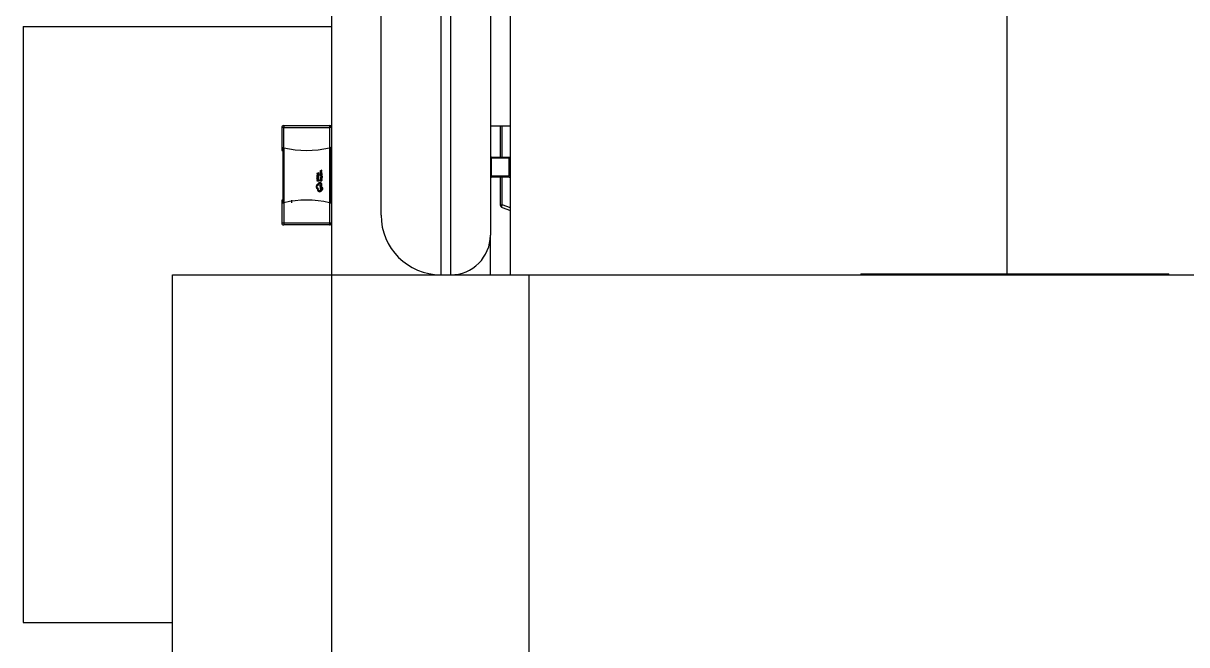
# Model space of a CAD drawing. Header units: millimetres. Extents: x 15 to 1184, y 5 to 836.
# Drawn here: x 394.33 to 417.74, y 493.47 to 505.99 of the extents above; entities that cross this region are included whole.
import ezdxf

# ---------------------------------------------------------------- set-up
doc = ezdxf.new("R2010")
doc.units = ezdxf.units.MM
doc.layers.get('0').update_dxf_attribs({"lineweight": 18})

msp = doc.modelspace()

# ---------------------------------------------------------------- linework, layer by layer
at = {"color": 7, "linetype": 'Continuous', "lineweight": 25}
for p, q in [((400.534, 516.869), (400.534, 500.92)), ((402.734, 512.92), (402.734, 501.161)), ((402.934, 501.161), (402.934, 512.92)), ((403.734, 512.12), (403.734, 501.928)), ((401.534, 502.312), (401.534, 511.72)), ((404.134, 500.92), (404.134, 506.92)), ((414.134, 500.943), (414.134, 506.92)), ((394.334, 505.92), (394.334, 493.92)), ((394.334, 505.92), (400.534, 505.92)), ((399.534, 503.884), (399.534, 503.478)), ((399.574, 503.884), (399.534, 503.884)), ((399.574, 503.924), (400.494, 503.924)), ((399.574, 503.924), (399.574, 503.884)), ((399.574, 503.478), (399.574, 503.884)), ((399.574, 503.884), (400.494, 503.884)), ((400.494, 503.924), (400.534, 503.924)), ((400.494, 503.924), (400.494, 503.884)), ((400.494, 503.884), (400.494, 503.478)), ((400.534, 503.884), (400.494, 503.884)), ((403.734, 503.92), (404.134, 503.92)), ((403.932, 503.92), (403.932, 503.288)), ((403.971, 503.288), (403.971, 503.92)), ((399.539, 503.483), (399.534, 503.478)), ((399.534, 503.478), (399.534, 503.424)), ((399.534, 503.424), (399.554, 503.424)), ((399.554, 503.478), (399.56, 503.481)), ((399.554, 503.478), (399.554, 502.371)), ((399.574, 503.478), (399.574, 502.371)), ((400.494, 503.478), (400.494, 502.371)), ((400.514, 503.478), (400.514, 502.371)), ((400.514, 503.424), (400.534, 503.424)), ((403.752, 503.268), (403.734, 503.268)), ((404.111, 503.268), (403.752, 503.268)), ((403.752, 502.908), (403.752, 503.268)), ((403.754, 503.288), (404.113, 503.288)), ((404.111, 502.908), (404.111, 503.268)), ((404.113, 503.288), (404.139, 503.288)), ((404.133, 503.268), (404.133, 502.908)), ((400.24, 502.865), (400.238, 502.855)), ((400.28, 502.975), (400.239, 502.959)), ((400.239, 502.959), (400.239, 502.953)), ((400.239, 502.953), (400.28, 502.938)), ((400.244, 502.93), (400.239, 502.914)), ((400.239, 502.914), (400.239, 502.903)), ((400.239, 502.903), (400.28, 502.903)), ((400.244, 502.894), (400.239, 502.894)), ((400.239, 502.894), (400.239, 502.873)), ((400.239, 502.873), (400.28, 502.873)), ((400.245, 502.865), (400.24, 502.865)), ((400.243, 502.855), (400.245, 502.865)), ((400.248, 502.844), (400.243, 502.855)), ((400.247, 502.957), (400.244, 502.956)), ((400.244, 502.956), (400.247, 502.955)), ((400.244, 502.914), (400.247, 502.926)), ((400.244, 502.908), (400.244, 502.914)), ((400.275, 502.908), (400.244, 502.908)), ((400.244, 502.878), (400.244, 502.894)), ((400.257, 502.878), (400.244, 502.878)), ((400.264, 502.963), (400.247, 502.957)), ((400.247, 502.955), (400.264, 502.949)), ((400.247, 502.926), (400.259, 502.93)), ((400.257, 502.893), (400.257, 502.878)), ((400.261, 502.893), (400.257, 502.893)), ((400.259, 502.93), (400.271, 502.926)), ((400.261, 502.878), (400.261, 502.893)), ((400.275, 502.878), (400.261, 502.878)), ((400.264, 502.949), (400.264, 502.963)), ((400.268, 502.965), (400.28, 502.969)), ((400.268, 502.948), (400.268, 502.965)), ((400.28, 502.944), (400.268, 502.948)), ((400.271, 502.926), (400.275, 502.914)), ((400.276, 502.854), (400.271, 502.844)), ((400.273, 502.865), (400.276, 502.854)), ((400.278, 502.865), (400.273, 502.865)), ((400.275, 502.914), (400.275, 502.908)), ((400.28, 502.895), (400.275, 502.895)), ((400.275, 502.895), (400.275, 502.878)), ((400.275, 502.84), (400.28, 502.854)), ((400.28, 502.854), (400.278, 502.865)), ((400.28, 502.969), (400.28, 502.975)), ((400.28, 502.938), (400.28, 502.944)), ((400.28, 502.903), (400.28, 502.914)), ((400.28, 502.873), (400.28, 502.895)), ((400.344, 503.025), (400.303, 503.01)), ((400.303, 503.01), (400.303, 503.004)), ((400.303, 503.004), (400.344, 502.989)), ((400.309, 502.98), (400.303, 502.965)), ((400.303, 502.965), (400.303, 502.953)), ((400.303, 502.953), (400.344, 502.953)), ((400.303, 502.945), (400.303, 502.924)), ((400.308, 502.945), (400.303, 502.945)), ((400.303, 502.924), (400.344, 502.924)), ((400.308, 502.965), (400.312, 502.977)), ((400.308, 502.959), (400.308, 502.965)), ((400.34, 502.959), (400.308, 502.959)), ((400.308, 502.929), (400.308, 502.945)), ((400.321, 502.929), (400.308, 502.929)), ((400.312, 503.008), (400.309, 503.007)), ((400.309, 503.007), (400.312, 503.006)), ((400.328, 503.014), (400.312, 503.008)), ((400.312, 503.006), (400.328, 503)), ((400.312, 502.977), (400.323, 502.981)), ((400.316, 502.886), (400.314, 502.88)), ((400.314, 502.88), (400.317, 502.872)), ((400.315, 502.918), (400.315, 502.913)), ((400.349, 502.905), (400.315, 502.918)), ((400.315, 502.913), (400.337, 502.905)), ((400.337, 502.904), (400.315, 502.896)), ((400.315, 502.891), (400.344, 502.902)), ((400.315, 502.896), (400.315, 502.891)), ((400.321, 502.886), (400.316, 502.886)), ((400.317, 502.872), (400.323, 502.868)), ((400.319, 502.879), (400.321, 502.886)), ((400.32, 502.875), (400.319, 502.879)), ((400.326, 502.944), (400.321, 502.944)), ((400.321, 502.944), (400.321, 502.929)), ((400.323, 502.981), (400.335, 502.977)), ((400.323, 502.868), (400.328, 502.87)), ((400.328, 502.88), (400.325, 502.875)), ((400.344, 502.861), (400.325, 502.861)), ((400.326, 502.929), (400.326, 502.944)), ((400.34, 502.929), (400.326, 502.929)), ((400.326, 502.856), (400.327, 502.848)), ((400.328, 503), (400.328, 503.014)), ((400.331, 502.886), (400.328, 502.88)), ((400.328, 502.87), (400.331, 502.876)), ((400.33, 502.856), (400.332, 502.856)), ((400.33, 502.849), (400.33, 502.856)), ((400.336, 502.888), (400.331, 502.886)), ((400.331, 502.876), (400.334, 502.881)), ((400.333, 503.015), (400.344, 503.02)), ((400.333, 502.999), (400.333, 503.015)), ((400.344, 502.995), (400.333, 502.999)), ((400.335, 502.977), (400.34, 502.965)), ((400.343, 502.885), (400.336, 502.888)), ((400.339, 502.905), (400.337, 502.904)), ((400.339, 502.905), (400.337, 502.905)), ((400.341, 502.877), (400.338, 502.868)), ((400.338, 502.868), (400.343, 502.868)), ((400.34, 502.965), (400.34, 502.959)), ((400.344, 502.946), (400.34, 502.946)), ((400.34, 502.946), (400.34, 502.929)), ((400.345, 502.876), (400.343, 502.885)), ((400.343, 502.868), (400.345, 502.876)), ((400.344, 503.02), (400.344, 503.025)), ((400.344, 502.989), (400.344, 502.995)), ((400.344, 502.953), (400.344, 502.965)), ((400.344, 502.924), (400.344, 502.946)), ((400.344, 502.902), (400.349, 502.9)), ((400.344, 502.856), (400.344, 502.861)), ((400.349, 502.9), (400.353, 502.894)), ((400.353, 502.894), (400.353, 502.892)), ((400.353, 502.892), (400.357, 502.892)), ((400.357, 502.892), (400.358, 502.895)), ((400.514, 503.026), (400.514, 502.987)), ((400.534, 503.021), (400.514, 503.014)), ((400.514, 503), (400.534, 502.993)), ((400.534, 502.959), (400.514, 502.959)), ((400.514, 502.953), (400.534, 502.953)), ((400.521, 502.929), (400.514, 502.929)), ((400.514, 502.924), (400.534, 502.924)), ((400.516, 502.886), (400.514, 502.88)), ((400.514, 502.88), (400.517, 502.872)), ((400.515, 502.918), (400.515, 502.913)), ((400.534, 502.911), (400.515, 502.918)), ((400.515, 502.913), (400.534, 502.906)), ((400.534, 502.903), (400.515, 502.896)), ((400.515, 502.891), (400.534, 502.898)), ((400.515, 502.896), (400.515, 502.891)), ((400.521, 502.886), (400.516, 502.886)), ((400.517, 502.872), (400.523, 502.868)), ((400.519, 502.879), (400.521, 502.886)), ((400.52, 502.875), (400.519, 502.879)), ((400.521, 502.944), (400.521, 502.929)), ((400.526, 502.944), (400.521, 502.944)), ((400.523, 502.868), (400.528, 502.87)), ((400.528, 502.88), (400.525, 502.875)), ((400.534, 502.861), (400.525, 502.861)), ((400.526, 502.929), (400.526, 502.944)), ((400.534, 502.929), (400.526, 502.929)), ((400.526, 502.856), (400.527, 502.848)), ((400.531, 502.886), (400.528, 502.88)), ((400.528, 502.87), (400.531, 502.876)), ((400.53, 502.856), (400.532, 502.856)), ((400.53, 502.849), (400.53, 502.856)), ((400.533, 503.015), (400.534, 503.016)), ((400.534, 502.998), (400.533, 502.999)), ((403.734, 502.908), (403.752, 502.908)), ((404.111, 502.908), (403.752, 502.908)), ((404.113, 502.888), (403.754, 502.888)), ((403.932, 502.888), (403.932, 502.33)), ((403.971, 502.33), (403.971, 502.888)), ((404.113, 502.888), (404.139, 502.888)), ((400.275, 502.817), (400.239, 502.817)), ((400.239, 502.817), (400.239, 502.811)), ((400.239, 502.811), (400.28, 502.811)), ((400.239, 502.66), (400.252, 502.647)), ((400.26, 502.84), (400.248, 502.844)), ((400.252, 502.647), (400.251, 502.64)), ((400.271, 502.844), (400.26, 502.84)), ((400.26, 502.834), (400.275, 502.84)), ((400.269, 502.641), (400.273, 502.656)), ((400.28, 502.833), (400.275, 502.833)), ((400.275, 502.833), (400.275, 502.817)), ((400.28, 502.811), (400.28, 502.833)), ((400.282, 502.735), (400.282, 502.737)), ((400.31, 502.726), (400.295, 502.717)), ((400.295, 502.717), (400.315, 502.678)), ((400.308, 502.832), (400.303, 502.832)), ((400.303, 502.832), (400.303, 502.811)), ((400.303, 502.811), (400.344, 502.811)), ((400.308, 502.817), (400.308, 502.832)), ((400.321, 502.817), (400.308, 502.817)), ((400.332, 502.685), (400.31, 502.726)), ((400.317, 502.841), (400.322, 502.841)), ((400.321, 502.831), (400.321, 502.817)), ((400.326, 502.831), (400.321, 502.831)), ((400.326, 502.817), (400.326, 502.831)), ((400.34, 502.817), (400.326, 502.817)), ((400.327, 502.726), (400.326, 502.724)), ((400.327, 502.739), (400.327, 502.726)), ((400.334, 502.685), (400.332, 502.685)), ((400.344, 502.833), (400.34, 502.833)), ((400.34, 502.833), (400.34, 502.817)), ((400.344, 502.811), (400.344, 502.833)), ((400.344, 502.724), (400.344, 502.741)), ((400.521, 502.817), (400.514, 502.817)), ((400.514, 502.811), (400.534, 502.811)), ((400.532, 502.685), (400.514, 502.719)), ((400.514, 502.681), (400.515, 502.678)), ((400.517, 502.841), (400.522, 502.841)), ((400.521, 502.831), (400.521, 502.817)), ((400.526, 502.831), (400.521, 502.831)), ((400.526, 502.817), (400.526, 502.831)), ((400.534, 502.817), (400.526, 502.817)), ((400.527, 502.726), (400.526, 502.724)), ((400.527, 502.739), (400.527, 502.726)), ((399.554, 502.424), (399.534, 502.424)), ((399.534, 502.424), (399.534, 502.371)), ((399.534, 502.424), (399.534, 502.371)), ((399.734, 502.424), (399.734, 502.371)), ((399.734, 502.424), (399.734, 502.371)), ((400.534, 502.424), (400.514, 502.424)), ((399.534, 502.371), (399.534, 501.964)), ((399.534, 502.371), (399.539, 502.366)), ((399.574, 502.371), (399.574, 501.964)), ((400.494, 502.371), (400.494, 501.964)), ((401.534, 502.12), (401.534, 502.312)), ((403.932, 502.33), (403.971, 502.33)), ((404.134, 502.269), (403.971, 502.33)), ((403.971, 502.274), (404.134, 502.213)), ((399.534, 501.964), (399.574, 501.964)), ((399.574, 501.964), (400.494, 501.964)), ((399.574, 501.964), (399.574, 501.924)), ((400.494, 501.924), (399.574, 501.924)), ((400.494, 501.964), (400.534, 501.964)), ((400.494, 501.964), (400.494, 501.924)), ((400.534, 501.924), (400.494, 501.924)), ((403.734, 501.928), (403.734, 501.72)), ((403.734, 500.92), (403.734, 501.72)), ((402.734, 501.161), (402.734, 500.92)), ((402.934, 500.92), (402.934, 501.161)), ((397.334, 478.92), (397.334, 500.92)), ((397.334, 500.92), (400.534, 500.92)), ((400.534, 500.92), (400.534, 478.92)), ((400.534, 500.92), (404.503, 500.92)), ((404.503, 500.92), (404.503, 478.92)), ((404.503, 500.92), (422.164, 500.92)), ((411.184, 500.943), (411.184, 500.92)), ((411.184, 500.943), (417.384, 500.943)), ((417.384, 500.92), (417.384, 500.943)), ((394.334, 493.92), (397.334, 493.92))]:
    msp.add_line(p, q, dxfattribs=at)
for points in [[(400.534, 502.844), (400.533, 502.844), (400.533, 502.844), (400.533, 502.844), (400.532, 502.845)], [(403.971, 502.274), (403.968, 502.276), (403.966, 502.28), (403.964, 502.286), (403.964, 502.293), (403.964, 502.301), (403.966, 502.31), (403.968, 502.32), (403.971, 502.33)]]:
    msp.add_lwpolyline(points, dxfattribs=at)
for centre, radius, start, end in [((399.574, 503.884), 0.04, 90, 180), ((400.494, 503.884), 0.04, 0, 90), ((400.034, 505.424), 2, 256.7029, 283.2971), ((403.754, 503.268), 0.02, 90, 180), ((403.825, 503.273), 0.0729, 168.1054, 183.914), ((403.754, 502.908), 0.02, 180, 270), ((403.825, 502.904), 0.0729, 176.086, 191.8946), ((400.034, 500.424), 2, 76.7029, 103.2971), ((403.992, 502.33), 0.06, 180, 249.444), ((399.574, 501.964), 0.04, 180, 270), ((400.494, 501.964), 0.04, 270, 360), ((402.734, 502.12), 1.2, 180, 270), ((402.934, 501.72), 0.8, 270, 360)]:
    msp.add_arc(centre, radius, start, end, dxfattribs=at)
for points, knots in [([(400.494, 503.478), (400.498, 503.479), (400.507, 503.481), (400.517, 503.484), (400.521, 503.485), (400.522, 503.485)], [0, 0, 0, 0, 0.01287694, 0.02575826, 0.02882986, 0.02882986, 0.02882986, 0.02882986]), ([(400.508, 503.481), (400.509, 503.481), (400.512, 503.48), (400.514, 503.479), (400.514, 503.478), (400.514, 503.478)], [0, 0, 0, 0, 0.003082549, 0.006163245, 0.007094282, 0.007094282, 0.007094282, 0.007094282]), ([(400.534, 503.478), (400.533, 503.479), (400.532, 503.481), (400.527, 503.484), (400.523, 503.485), (400.522, 503.485)], [0, 0, 0, 0, 0.00619302, 0.01238813, 0.01386538, 0.01386538, 0.01386538, 0.01386538]), ([(400.238, 502.855), (400.239, 502.852), (400.239, 502.847), (400.243, 502.842), (400.244, 502.84)], [0, 0, 0, 0, 0.00835663, 0.01640084, 0.01640084, 0.01640084, 0.01640084]), ([(400.259, 502.936), (400.256, 502.935), (400.251, 502.935), (400.246, 502.931), (400.244, 502.93)], [0, 0, 0, 0, 0.00821474, 0.01602363, 0.01602363, 0.01602363, 0.01602363]), ([(400.274, 502.93), (400.272, 502.931), (400.267, 502.935), (400.262, 502.935), (400.259, 502.936)], [0, 0, 0, 0, 0.00809251, 0.01668424, 0.01668424, 0.01668424, 0.01668424]), ([(400.28, 502.914), (400.279, 502.917), (400.279, 502.922), (400.275, 502.927), (400.274, 502.93)], [0, 0, 0, 0, 0.00883869, 0.01706746, 0.01706746, 0.01706746, 0.01706746]), ([(400.323, 502.987), (400.321, 502.986), (400.315, 502.986), (400.311, 502.982), (400.309, 502.98)], [0, 0, 0, 0, 0.00821474, 0.01602363, 0.01602363, 0.01602363, 0.01602363]), ([(400.325, 502.861), (400.324, 502.861), (400.323, 502.861), (400.32, 502.861), (400.318, 502.86), (400.316, 502.858), (400.315, 502.856), (400.315, 502.854), (400.314, 502.852), (400.314, 502.851)], [0, 0, 0, 0, 0.00286132, 0.00489845, 0.00818642, 0.00970346, 0.01236209, 0.01373922, 0.01745632, 0.01745632, 0.01745632, 0.01745632]), ([(400.314, 502.851), (400.314, 502.85), (400.314, 502.849), (400.315, 502.848), (400.315, 502.847), (400.315, 502.845), (400.316, 502.844), (400.316, 502.842), (400.317, 502.841), (400.317, 502.841)], [0, 0, 0, 0, 0.00142018, 0.00284047, 0.00426091, 0.00568147, 0.00710214, 0.00852288, 0.01050093, 0.01050093, 0.01050093, 0.01050093]), ([(400.319, 502.85), (400.319, 502.851), (400.319, 502.852), (400.319, 502.854), (400.32, 502.854), (400.321, 502.855), (400.322, 502.856), (400.324, 502.856), (400.325, 502.856), (400.326, 502.856)], [0, 0, 0, 0, 0.00225604, 0.00304155, 0.00459098, 0.00534683, 0.00731269, 0.00833143, 0.01055455, 0.01055455, 0.01055455, 0.01055455]), ([(400.322, 502.841), (400.322, 502.841), (400.321, 502.842), (400.32, 502.843), (400.32, 502.844), (400.319, 502.846), (400.319, 502.847), (400.319, 502.849), (400.319, 502.85), (400.319, 502.85)], [0, 0, 0, 0, 0.00138732, 0.00277484, 0.00416257, 0.00555046, 0.00693846, 0.00832647, 0.01035873, 0.01035873, 0.01035873, 0.01035873]), ([(400.322, 502.874), (400.322, 502.874), (400.322, 502.874), (400.321, 502.874), (400.32, 502.874), (400.32, 502.875), (400.32, 502.875)], [0, 0, 0, 0, 0.000845106, 0.00165133, 0.002473749, 0.003364441, 0.003364441, 0.003364441, 0.003364441]), ([(400.325, 502.875), (400.325, 502.874), (400.325, 502.874), (400.324, 502.874), (400.323, 502.874), (400.322, 502.874)], [0, 0, 0, 0, 0.000723488, 0.001443054, 0.003012918, 0.003012918, 0.003012918, 0.003012918]), ([(400.338, 502.98), (400.336, 502.982), (400.332, 502.986), (400.326, 502.986), (400.323, 502.987)], [0, 0, 0, 0, 0.00809251, 0.01668424, 0.01668424, 0.01668424, 0.01668424]), ([(400.327, 502.848), (400.327, 502.847), (400.327, 502.845), (400.328, 502.844), (400.328, 502.842), (400.329, 502.841), (400.331, 502.84), (400.332, 502.839), (400.334, 502.838), (400.335, 502.838), (400.336, 502.838)], [0, 0, 0, 0, 0.0024474, 0.00436058, 0.005316, 0.00687482, 0.00959931, 0.01090642, 0.01221276, 0.01503675, 0.01503675, 0.01503675, 0.01503675]), ([(400.332, 502.845), (400.332, 502.845), (400.332, 502.845), (400.331, 502.846), (400.331, 502.846), (400.331, 502.847), (400.331, 502.848), (400.331, 502.848), (400.331, 502.849), (400.33, 502.849)], [0, 0, 0, 0, 0.000826302, 0.001237206, 0.002059939, 0.002881869, 0.003292504, 0.004113974, 0.005319199, 0.005319199, 0.005319199, 0.005319199]), ([(400.332, 502.856), (400.333, 502.856), (400.333, 502.856), (400.334, 502.856), (400.335, 502.856), (400.336, 502.856), (400.337, 502.855), (400.338, 502.855), (400.338, 502.854), (400.338, 502.854)], [0, 0, 0, 0, 0.000897796, 0.001795789, 0.002694002, 0.003592421, 0.004490986, 0.00547459, 0.006474091, 0.006474091, 0.006474091, 0.006474091]), ([(400.334, 502.881), (400.334, 502.882), (400.335, 502.882), (400.335, 502.882), (400.336, 502.883), (400.336, 502.883), (400.337, 502.883)], [0, 0, 0, 0, 0.000819285, 0.00159021, 0.002361132, 0.003180411, 0.003180411, 0.003180411, 0.003180411]), ([(400.337, 502.883), (400.337, 502.882), (400.338, 502.882), (400.34, 502.881), (400.34, 502.879), (400.341, 502.877), (400.341, 502.877)], [0, 0, 0, 0, 0.001746503, 0.003471881, 0.0053922, 0.007668678, 0.007668678, 0.007668678, 0.007668678]), ([(400.344, 502.965), (400.344, 502.968), (400.343, 502.973), (400.34, 502.978), (400.338, 502.98)], [0, 0, 0, 0, 0.00883869, 0.01706746, 0.01706746, 0.01706746, 0.01706746]), ([(400.338, 502.854), (400.338, 502.854), (400.339, 502.854), (400.339, 502.853), (400.34, 502.852), (400.34, 502.851), (400.34, 502.851), (400.341, 502.85), (400.341, 502.849), (400.341, 502.849)], [0, 0, 0, 0, 0.000839786, 0.001679799, 0.002519971, 0.003360185, 0.004200303, 0.005040226, 0.006205542, 0.006205542, 0.006205542, 0.006205542]), ([(400.341, 502.849), (400.341, 502.848), (400.341, 502.848), (400.341, 502.847), (400.34, 502.847), (400.34, 502.846), (400.34, 502.846), (400.34, 502.845), (400.339, 502.845), (400.339, 502.845)], [0, 0, 0, 0, 0.000594449, 0.001189017, 0.001783736, 0.002378633, 0.002973709, 0.003581048, 0.004198547, 0.004198547, 0.004198547, 0.004198547]), ([(400.345, 502.847), (400.345, 502.848), (400.345, 502.849), (400.344, 502.851), (400.344, 502.852), (400.343, 502.853), (400.342, 502.854), (400.341, 502.855), (400.341, 502.855)], [0, 0, 0, 0, 0.001741843, 0.00341976, 0.004939892, 0.006440503, 0.007764559, 0.009113047, 0.009113047, 0.009113047, 0.009113047]), ([(400.343, 502.841), (400.343, 502.841), (400.343, 502.841), (400.344, 502.842), (400.344, 502.843), (400.344, 502.844), (400.345, 502.845), (400.345, 502.846), (400.345, 502.847), (400.345, 502.847)], [0, 0, 0, 0, 0.00100884, 0.00201767, 0.003026316, 0.004034676, 0.005042724, 0.00614981, 0.007265245, 0.007265245, 0.007265245, 0.007265245]), ([(400.358, 502.895), (400.358, 502.896), (400.357, 502.898), (400.355, 502.901), (400.352, 502.903), (400.35, 502.905), (400.349, 502.905)], [0, 0, 0, 0, 0.00325827, 0.00659366, 0.01029598, 0.01458122, 0.01458122, 0.01458122, 0.01458122]), ([(400.525, 502.861), (400.524, 502.861), (400.523, 502.861), (400.52, 502.861), (400.518, 502.86), (400.516, 502.858), (400.515, 502.856), (400.515, 502.854), (400.514, 502.852), (400.514, 502.851)], [0, 0, 0, 0, 0.00286132, 0.00489845, 0.00818642, 0.00970346, 0.01236209, 0.01373922, 0.01745632, 0.01745632, 0.01745632, 0.01745632]), ([(400.514, 502.851), (400.514, 502.85), (400.514, 502.849), (400.515, 502.848), (400.515, 502.847), (400.515, 502.845), (400.516, 502.844), (400.516, 502.842), (400.517, 502.841), (400.517, 502.841)], [0, 0, 0, 0, 0.00142018, 0.00284047, 0.00426091, 0.00568147, 0.00710214, 0.00852288, 0.01050093, 0.01050093, 0.01050093, 0.01050093]), ([(400.519, 502.85), (400.519, 502.851), (400.519, 502.852), (400.519, 502.854), (400.52, 502.854), (400.521, 502.855), (400.522, 502.856), (400.524, 502.856), (400.525, 502.856), (400.526, 502.856)], [0, 0, 0, 0, 0.00225604, 0.00304155, 0.00459098, 0.00534683, 0.00731269, 0.00833143, 0.01055455, 0.01055455, 0.01055455, 0.01055455]), ([(400.522, 502.841), (400.522, 502.841), (400.521, 502.842), (400.52, 502.843), (400.52, 502.844), (400.519, 502.846), (400.519, 502.847), (400.519, 502.849), (400.519, 502.85), (400.519, 502.85)], [0, 0, 0, 0, 0.00138732, 0.00277484, 0.00416257, 0.00555046, 0.00693846, 0.00832647, 0.01035873, 0.01035873, 0.01035873, 0.01035873]), ([(400.522, 502.874), (400.522, 502.874), (400.522, 502.874), (400.521, 502.874), (400.52, 502.874), (400.52, 502.875), (400.52, 502.875)], [0, 0, 0, 0, 0.000845106, 0.00165133, 0.002473749, 0.003364441, 0.003364441, 0.003364441, 0.003364441]), ([(400.525, 502.875), (400.525, 502.874), (400.525, 502.874), (400.524, 502.874), (400.523, 502.874), (400.522, 502.874)], [0, 0, 0, 0, 0.000723488, 0.001443054, 0.003012918, 0.003012918, 0.003012918, 0.003012918]), ([(400.527, 502.848), (400.527, 502.847), (400.527, 502.845), (400.528, 502.844), (400.528, 502.842), (400.529, 502.841), (400.531, 502.84), (400.532, 502.839), (400.533, 502.838), (400.534, 502.838), (400.534, 502.838)], [0, 0, 0, 0, 0.00244802, 0.00436167, 0.00531733, 0.00687654, 0.00960171, 0.01090915, 0.01221581, 0.01231983, 0.01231983, 0.01231983, 0.01231983]), ([(400.532, 502.845), (400.532, 502.845), (400.532, 502.845), (400.531, 502.846), (400.531, 502.846), (400.531, 502.847), (400.531, 502.848), (400.531, 502.848), (400.531, 502.849), (400.53, 502.849)], [0, 0, 0, 0, 0.000826302, 0.001237206, 0.002059939, 0.002881869, 0.003292504, 0.004113974, 0.005319199, 0.005319199, 0.005319199, 0.005319199]), ([(400.532, 502.856), (400.533, 502.856), (400.533, 502.856), (400.534, 502.856), (400.534, 502.856)], [0, 0, 0, 0, 0.000897664, 0.001320459, 0.001320459, 0.001320459, 0.001320459]), ([(400.243, 502.734), (400.239, 502.728), (400.23, 502.716), (400.229, 502.702), (400.228, 502.694)], [0, 0, 0, 0, 0.02163334, 0.04280809, 0.04280809, 0.04280809, 0.04280809]), ([(400.228, 502.694), (400.229, 502.688), (400.23, 502.676), (400.236, 502.665), (400.239, 502.66)], [0, 0, 0, 0, 0.0183493, 0.03694085, 0.03694085, 0.03694085, 0.03694085]), ([(400.266, 502.749), (400.262, 502.747), (400.253, 502.743), (400.247, 502.737), (400.243, 502.734)], [0, 0, 0, 0, 0.01367114, 0.02787106, 0.02787106, 0.02787106, 0.02787106]), ([(400.244, 502.84), (400.247, 502.839), (400.251, 502.835), (400.257, 502.835), (400.26, 502.834)], [0, 0, 0, 0, 0.00824612, 0.01716059, 0.01716059, 0.01716059, 0.01716059]), ([(400.245, 502.695), (400.246, 502.7), (400.247, 502.71), (400.255, 502.723), (400.267, 502.732), (400.276, 502.734), (400.282, 502.735)], [0, 0, 0, 0, 0.01584106, 0.0297165, 0.04359303, 0.05943695, 0.05943695, 0.05943695, 0.05943695]), ([(400.273, 502.656), (400.269, 502.658), (400.261, 502.661), (400.252, 502.67), (400.247, 502.682), (400.246, 502.69), (400.245, 502.695)], [0, 0, 0, 0, 0.01326067, 0.02535347, 0.03745857, 0.05075282, 0.05075282, 0.05075282, 0.05075282]), ([(400.251, 502.64), (400.252, 502.634), (400.254, 502.622), (400.261, 502.612), (400.265, 502.607)], [0, 0, 0, 0, 0.01832508, 0.03677313, 0.03677313, 0.03677313, 0.03677313]), ([(400.304, 502.778), (400.299, 502.777), (400.291, 502.776), (400.28, 502.77), (400.271, 502.761), (400.268, 502.753), (400.266, 502.749)], [0, 0, 0, 0, 0.0131444, 0.02515911, 0.03725372, 0.05061611, 0.05061611, 0.05061611, 0.05061611]), ([(400.298, 502.612), (400.294, 502.612), (400.288, 502.613), (400.281, 502.616), (400.277, 502.62), (400.273, 502.624), (400.27, 502.631), (400.269, 502.636), (400.269, 502.641)], [0, 0, 0, 0, 0.01228698, 0.01768149, 0.02283322, 0.02798495, 0.03337947, 0.04566645, 0.04566645, 0.04566645, 0.04566645]), ([(400.282, 502.737), (400.282, 502.741), (400.282, 502.745), (400.285, 502.751), (400.288, 502.754), (400.291, 502.756), (400.296, 502.759), (400.301, 502.76), (400.304, 502.76)], [0, 0, 0, 0, 0.00961642, 0.01382886, 0.01784784, 0.02186683, 0.02607926, 0.03569569, 0.03569569, 0.03569569, 0.03569569]), ([(400.324, 502.629), (400.323, 502.626), (400.32, 502.622), (400.314, 502.616), (400.306, 502.613), (400.301, 502.612), (400.298, 502.612)], [0, 0, 0, 0, 0.00878811, 0.01686385, 0.02486903, 0.03346132, 0.03346132, 0.03346132, 0.03346132]), ([(400.304, 502.76), (400.307, 502.76), (400.313, 502.759), (400.32, 502.755), (400.325, 502.748), (400.326, 502.742), (400.327, 502.739)], [0, 0, 0, 0, 0.00913618, 0.01701756, 0.02487188, 0.03393787, 0.03393787, 0.03393787, 0.03393787]), ([(400.315, 502.678), (400.312, 502.675), (400.307, 502.669), (400.306, 502.66), (400.305, 502.656)], [0, 0, 0, 0, 0.01210623, 0.0243423, 0.0243423, 0.0243423, 0.0243423]), ([(400.305, 502.656), (400.306, 502.653), (400.306, 502.647), (400.31, 502.639), (400.316, 502.633), (400.322, 502.63), (400.324, 502.629)], [0, 0, 0, 0, 0.00915627, 0.01756009, 0.02600697, 0.03528137, 0.03528137, 0.03528137, 0.03528137]), ([(400.323, 502.656), (400.324, 502.654), (400.324, 502.652), (400.327, 502.648), (400.33, 502.645), (400.334, 502.645), (400.337, 502.644), (400.339, 502.645), (400.341, 502.646), (400.343, 502.647), (400.344, 502.649), (400.345, 502.651), (400.346, 502.654), (400.346, 502.656)], [0, 0, 0, 0, 0.00462703, 0.00869617, 0.01276989, 0.01740901, 0.01972878, 0.02181613, 0.02377432, 0.02572718, 0.0277995, 0.03009669, 0.03564342, 0.03564342, 0.03564342, 0.03564342]), ([(400.326, 502.724), (400.327, 502.723), (400.327, 502.721), (400.329, 502.718), (400.332, 502.716), (400.334, 502.716), (400.335, 502.715)], [0, 0, 0, 0, 0.00364562, 0.00687921, 0.0101128, 0.01375842, 0.01375842, 0.01375842, 0.01375842]), ([(400.33, 502.606), (400.333, 502.609), (400.339, 502.616), (400.342, 502.624), (400.344, 502.629)], [0, 0, 0, 0, 0.01362632, 0.02726543, 0.02726543, 0.02726543, 0.02726543]), ([(400.344, 502.741), (400.343, 502.746), (400.341, 502.756), (400.335, 502.763), (400.331, 502.767)], [0, 0, 0, 0, 0.0148665, 0.02988591, 0.02988591, 0.02988591, 0.02988591]), ([(400.336, 502.843), (400.336, 502.843), (400.335, 502.843), (400.334, 502.843), (400.334, 502.843), (400.333, 502.844), (400.333, 502.844), (400.333, 502.844), (400.332, 502.844), (400.332, 502.845)], [0, 0, 0, 0, 0.001030824, 0.001545486, 0.002060291, 0.002575251, 0.003090349, 0.00334756, 0.004030297, 0.004030297, 0.004030297, 0.004030297]), ([(400.363, 502.656), (400.363, 502.66), (400.362, 502.666), (400.359, 502.673), (400.355, 502.677), (400.351, 502.68), (400.344, 502.684), (400.339, 502.685), (400.334, 502.685)], [0, 0, 0, 0, 0.01228698, 0.01768149, 0.02283322, 0.02798495, 0.03337947, 0.04566645, 0.04566645, 0.04566645, 0.04566645]), ([(400.335, 502.715), (400.336, 502.716), (400.339, 502.716), (400.341, 502.718), (400.343, 502.721), (400.344, 502.723), (400.344, 502.724)], [0, 0, 0, 0, 0.00348591, 0.00661218, 0.00973414, 0.01320844, 0.01320844, 0.01320844, 0.01320844]), ([(400.339, 502.845), (400.339, 502.845), (400.339, 502.844), (400.339, 502.844), (400.338, 502.844), (400.338, 502.843), (400.337, 502.843), (400.337, 502.843), (400.336, 502.843), (400.336, 502.843)], [0, 0, 0, 0, 0.000507277, 0.001014706, 0.00152225, 0.002029825, 0.002537334, 0.00304471, 0.003818328, 0.003818328, 0.003818328, 0.003818328]), ([(400.336, 502.838), (400.337, 502.838), (400.338, 502.838), (400.339, 502.838), (400.34, 502.838), (400.34, 502.839), (400.341, 502.839), (400.342, 502.84), (400.342, 502.84), (400.343, 502.841)], [0, 0, 0, 0, 0.001818937, 0.002272272, 0.003179988, 0.004087971, 0.004996131, 0.005924226, 0.006867528, 0.006867528, 0.006867528, 0.006867528]), ([(400.344, 502.629), (400.347, 502.63), (400.352, 502.632), (400.358, 502.639), (400.362, 502.647), (400.363, 502.653), (400.363, 502.656)], [0, 0, 0, 0, 0.00938062, 0.01793604, 0.02654113, 0.03605708, 0.03605708, 0.03605708, 0.03605708]), ([(400.265, 502.607), (400.27, 502.603), (400.28, 502.596), (400.292, 502.594), (400.298, 502.593)], [0, 0, 0, 0, 0.01815736, 0.03638797, 0.03638797, 0.03638797, 0.03638797]), ([(399.546, 502.364), (399.549, 502.365), (399.556, 502.367), (399.567, 502.369), (399.572, 502.371), (399.574, 502.371)], [0, 0, 0, 0, 0.01268009, 0.02538337, 0.02882987, 0.02882987, 0.02882987, 0.02882987]), ([(399.554, 502.371), (399.554, 502.371), (399.554, 502.37), (399.555, 502.369), (399.557, 502.368), (399.559, 502.368), (399.56, 502.367)], [0, 0, 0, 0, 0.001756697, 0.003513394, 0.005270092, 0.007025757, 0.007025757, 0.007025757, 0.007025757]), ([(400.522, 502.364), (400.518, 502.365), (400.511, 502.367), (400.501, 502.369), (400.495, 502.371), (400.494, 502.371)], [0, 0, 0, 0, 0.01268009, 0.02538337, 0.02882987, 0.02882987, 0.02882987, 0.02882987]), ([(400.514, 502.371), (400.513, 502.37), (400.513, 502.369), (400.51, 502.368), (400.508, 502.368), (400.508, 502.367)], [0, 0, 0, 0, 0.003107442, 0.006216095, 0.007049459, 0.007049459, 0.007049459, 0.007049459]), ([(400.534, 502.371), (400.533, 502.37), (400.532, 502.368), (400.527, 502.365), (400.523, 502.364), (400.522, 502.364)], [0, 0, 0, 0, 0.00619302, 0.01238813, 0.01386538, 0.01386538, 0.01386538, 0.01386538])]:
    msp.add_open_spline(points, degree=3, knots=knots, dxfattribs=at)
for points in [[(400.304, 502.778), (400.306, 502.778), (400.311, 502.778), (400.319, 502.775), (400.325, 502.772), (400.329, 502.769), (400.331, 502.767)], [(400.346, 502.656), (400.346, 502.657), (400.346, 502.66), (400.343, 502.664), (400.339, 502.667), (400.335, 502.667), (400.33, 502.667), (400.327, 502.664), (400.324, 502.66), (400.324, 502.657), (400.323, 502.656)], [(400.33, 502.606), (400.325, 502.602), (400.316, 502.595), (400.304, 502.594), (400.298, 502.593)]]:
    msp.add_open_spline(points, degree=3, dxfattribs=at)

doc.saveas('drawing.dxf')
